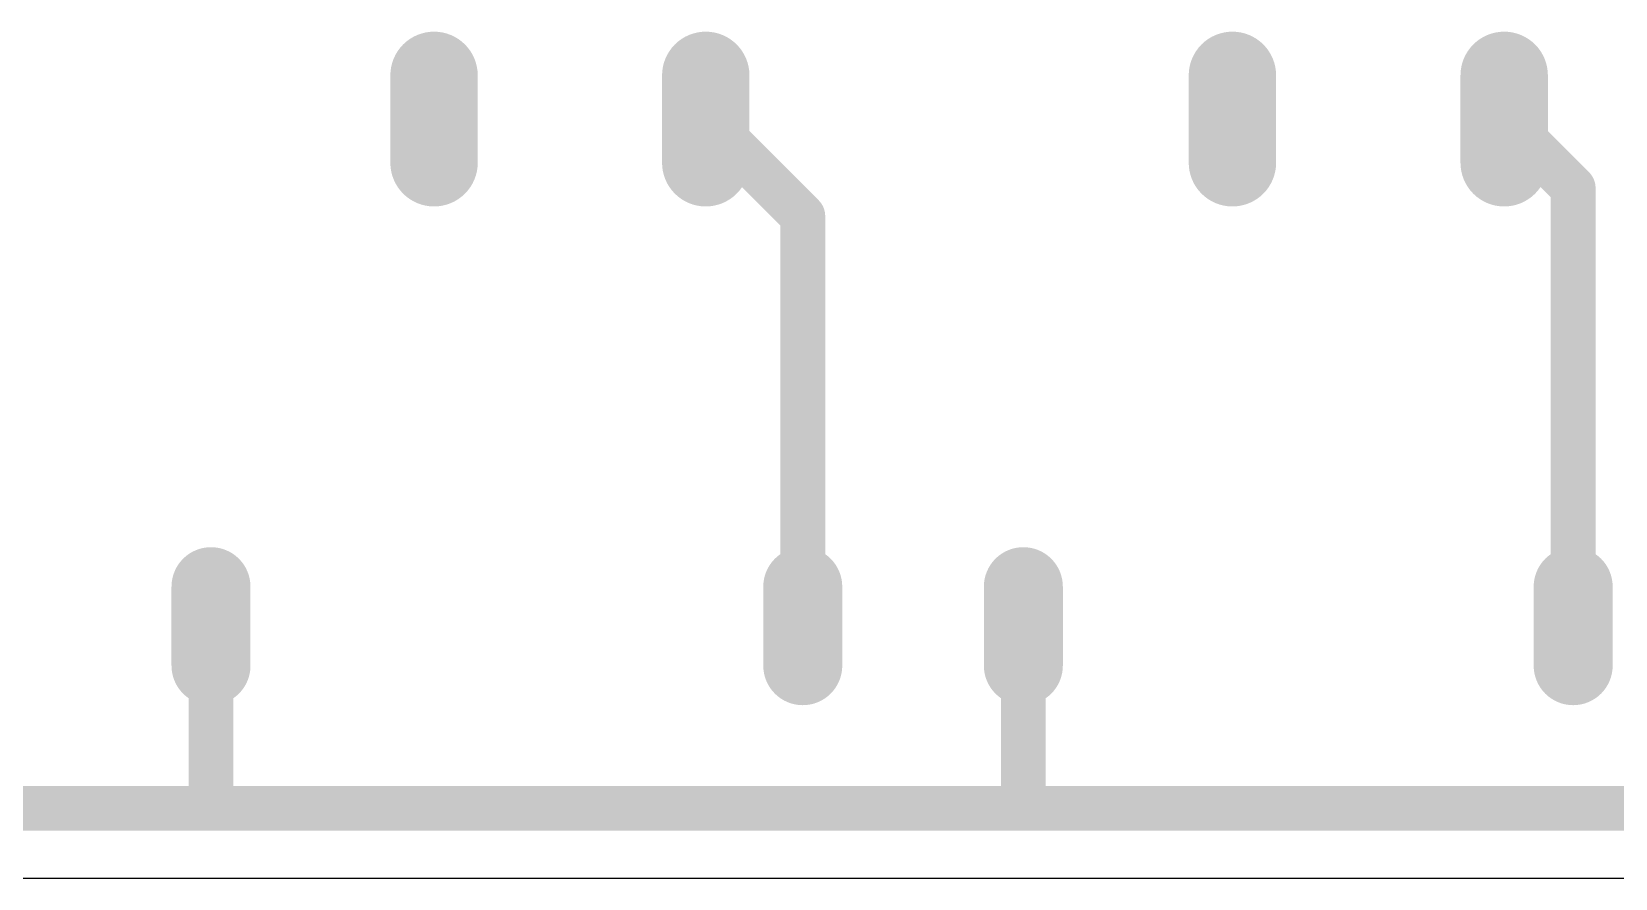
# Model space of a CAD drawing. Header units: millimetres. Extents: x 0 to 653, y 0 to 287.
# Drawn here: x 102.26 to 138.16, y 0 to 19.19 of the extents above; entities that cross this region are included whole.
import ezdxf

# ---------------------------------------------------------------- set-up
doc = ezdxf.new("R2010")
doc.units = ezdxf.units.MM
for name, color, linetype in [('16', 7, 'Continuous'), ('17', 7, 'Continuous'), ('20', 7, 'Continuous')]:
    doc.layers.add(name, color=color, linetype=linetype)

# ---------------------------------------------------------------- blocks, each defined once
blk = doc.blocks.new('LONGP100')
at = {"const_width": 1}
blk.add_lwpolyline([(-0.5, 0), (0.5, 0)], dxfattribs=at)
at = {"const_width": 0.5}
for points in [[(-0.5, 0.25, 1), (-0.5, -0.25)], [(0.5, -0.25, 1), (0.5, 0.25)]]:
    blk.add_lwpolyline(points, format="xyb", dxfattribs=at)

msp = doc.modelspace()

# ---------------------------------------------------------------- linework, layer by layer
at = {"layer": '16', "const_width": 1.016}
for points in [[(117.538, 17.209), (119.737, 15.009)], [(135.636, 17.209), (137.2, 15.645)], [(137.2, 15.645), (137.2, 5.715)], [(119.737, 15.009), (119.737, 5.715)], [(106.323, 5.715), (106.323, 1.627)], [(124.737, 5.715), (124.737, 1.627)], [(88.265, 1.587), (106.362, 1.587)], [(106.323, 1.627), (106.362, 1.587)], [(106.362, 1.587), (124.778, 1.587)], [(124.737, 1.627), (124.778, 1.587)], [(124.778, 1.587), (142.24, 1.587)]]:
    msp.add_lwpolyline(points, dxfattribs=at)
at = {"layer": '16', "const_width": 0.508}
for points in [[(117.718, 17.388, 1), (117.359, 17.029)], [(135.816, 17.388, 1), (135.456, 17.029)], [(137.454, 15.645, 1), (136.946, 15.645)], [(137.02, 15.465, 1), (137.38, 15.824)], [(119.992, 15.009, 1), (119.484, 15.009)], [(119.558, 14.83, 1), (119.917, 15.189)], [(106.576, 5.715, 1), (106.069, 5.715)], [(124.992, 5.715, 1), (124.484, 5.715)], [(119.484, 5.715, 1), (119.992, 5.715)], [(136.946, 5.715, 1), (137.454, 5.715)], [(106.069, 1.627, 1), (106.576, 1.627)], [(106.502, 1.807, 1), (106.143, 1.448)], [(106.362, 1.841, 1), (106.362, 1.333)], [(106.183, 1.408, 1), (106.542, 1.767)], [(106.362, 1.333, 1), (106.362, 1.841)], [(124.917, 1.807, 1), (124.558, 1.448)], [(124.484, 1.627, 1), (124.992, 1.627)], [(124.778, 1.841, 1), (124.778, 1.333)], [(124.598, 1.408, 1), (124.957, 1.767)], [(124.778, 1.333, 1), (124.778, 1.841)]]:
    msp.add_lwpolyline(points, format="xyb", dxfattribs=at)
at = {"layer": '20'}
msp.add_line((0, 0), (187.94, 0), dxfattribs=at)

# ---------------------------------------------------------------- block references
at = {"layer": '17'}
for p, xscale, yscale, rotation in [((111.379, 17.209), 1.9812, 1.9812, 270), ((111.379, 17.209), 1.9812, 1.9812, 270), ((117.538, 17.209), 1.9812, 1.9812, 270), ((117.538, 17.209), 1.9812, 1.9812, 270), ((129.476, 17.209), 1.9812, 1.9812, 270), ((129.476, 17.209), 1.9812, 1.9812, 270), ((135.636, 17.209), 1.9812, 1.9812, 270), ((135.636, 17.209), 1.9812, 1.9812, 270), ((106.323, 5.715), 1.7907, 1.7907, 90), ((106.323, 5.715), 1.7907, 1.7907, 90), ((119.737, 5.715), 1.7907, 1.7907, 90), ((119.737, 5.715), 1.7907, 1.7907, 90), ((124.737, 5.715), 1.7907, 1.7907, 90), ((124.737, 5.715), 1.7907, 1.7907, 90), ((137.2, 5.715), 1.7907, 1.7907, 90), ((137.2, 5.715), 1.7907, 1.7907, 90)]:
    msp.add_blockref('LONGP100', p, dxfattribs=dict(at, xscale=xscale, yscale=yscale, rotation=rotation))

doc.saveas('drawing.dxf')
